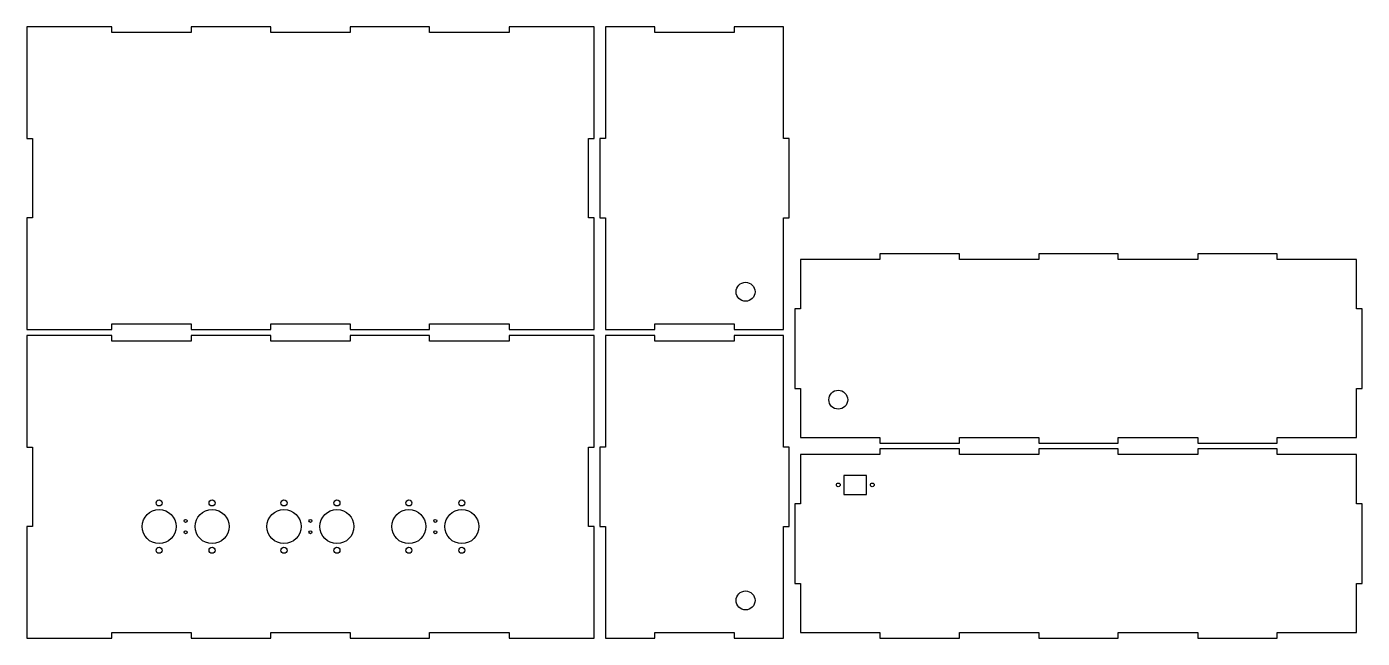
# Model space of a CAD drawing. Header units: inches. Extents: x 0 to 706, y 3 to 326.
import ezdxf

# ---------------------------------------------------------------- set-up
doc = ezdxf.new("R2010")
doc.units = ezdxf.units.IN
doc.header["$MEASUREMENT"] = 0
for name, color, linetype in [('back_outsideCutPath', 7, 'Continuous'), ('bottom_outsideCutPath', 7, 'Continuous'), ('front_outsideCutPath', 7, 'Continuous'), ('left_labelLayer', 7, 'Continuous'), ('left_outsideCutPath', 7, 'Continuous'), ('right_outsideCutPath', 7, 'Continuous'), ('top_outsideCutPath', 7, 'Continuous')]:
    doc.layers.add(name, color=color, linetype=linetype)

msp = doc.modelspace()

# ---------------------------------------------------------------- linework, layer by layer
at = {"linetype": 'Continuous'}
for p, q in [((300, 62), (297, 62)), ((300, 62), (300, 62)), ((87, 3), (87, 3)), ((87, 3), (87, 3))]:
    msp.add_line(p, q, dxfattribs=at)
for centre, radius in [((70, 62), 9), ((70, 74.5), 1.6), ((98, 62), 9), ((98, 74.5), 1.6), ((136, 62), 9), ((136, 74.5), 1.6), ((164, 62), 9), ((164, 74.5), 1.6), ((202, 62), 9), ((202, 74.5), 1.6), ((230, 62), 9), ((230, 74.5), 1.6), ((70, 49.5), 1.6), ((98, 49.5), 1.6), ((136, 49.5), 1.6), ((164, 49.5), 1.6), ((202, 49.5), 1.6), ((230, 49.5), 1.6)]:
    msp.add_circle(centre, radius, dxfattribs=at)
at = {"layer": 'back_outsideCutPath'}
for p, q in [((0, 326), (0, 267)), ((45, 326), (0, 326)), ((45, 323), (45, 326)), ((129, 326), (87, 326)), ((87, 326), (87, 323)), ((129, 323), (129, 326)), ((213, 326), (171, 326)), ((171, 326), (171, 323)), ((213, 323), (213, 326)), ((300, 326), (255, 326)), ((255, 326), (255, 323)), ((300, 309), (300, 326)), ((87, 323), (45, 323)), ((171, 323), (129, 323)), ((255, 323), (213, 323)), ((300, 267), (300, 309)), ((0, 267), (3, 267)), ((3, 267), (3, 225)), ((297, 225), (297, 267)), ((297, 267), (300, 267)), ((3, 225), (0, 225)), ((0, 225), (0, 183)), ((300, 225), (297, 225)), ((300, 166), (300, 225)), ((0, 183), (0, 166)), ((0, 166), (45, 166)), ((45, 166), (45, 169)), ((45, 169), (87, 169)), ((87, 169), (87, 166)), ((87, 166), (129, 166)), ((129, 166), (129, 169)), ((129, 169), (171, 169)), ((171, 169), (171, 166)), ((171, 166), (213, 166)), ((213, 166), (213, 169)), ((213, 169), (255, 169)), ((255, 169), (255, 166)), ((255, 166), (300, 166))]:
    msp.add_line(p, q, dxfattribs=at)
at = {"layer": 'bottom_outsideCutPath'}
for p, q in [((493, 206), (451, 206)), ((451, 206), (451, 203)), ((493, 203), (493, 206)), ((577, 206), (535, 206)), ((535, 206), (535, 203)), ((577, 203), (577, 206)), ((661, 206), (619, 206)), ((619, 206), (619, 203)), ((661, 203), (661, 206)), ((409, 203), (409, 177)), ((451, 203), (409, 203)), ((535, 203), (493, 203)), ((619, 203), (577, 203)), ((703, 203), (661, 203)), ((703, 177), (703, 203)), ((409, 177), (406, 177)), ((406, 177), (406, 135)), ((706, 177), (703, 177)), ((706, 135), (706, 177)), ((406, 135), (409, 135)), ((409, 135), (409, 109)), ((703, 109), (703, 135)), ((703, 135), (706, 135)), ((409, 109), (451, 109)), ((451, 109), (451, 106)), ((451, 106), (493, 106)), ((493, 106), (493, 109)), ((493, 109), (535, 109)), ((535, 109), (535, 106)), ((535, 106), (577, 106)), ((577, 106), (577, 109)), ((577, 109), (619, 109)), ((619, 109), (619, 106)), ((619, 106), (661, 106)), ((661, 106), (661, 109)), ((661, 109), (703, 109))]:
    msp.add_line(p, q, dxfattribs=at)
at = {"layer": 'front_outsideCutPath'}
for p, q in [((0, 163), (0, 104)), ((45, 163), (0, 163)), ((45, 160), (45, 163)), ((129, 163), (87, 163)), ((87, 163), (87, 160)), ((129, 160), (129, 163)), ((213, 163), (171, 163)), ((171, 163), (171, 160)), ((213, 160), (213, 163)), ((300, 163), (255, 163)), ((255, 163), (255, 160)), ((300, 146), (300, 163)), ((87, 160), (45, 160)), ((171, 160), (129, 160)), ((255, 160), (213, 160)), ((300, 104), (300, 146)), ((0, 104), (3, 104)), ((3, 104), (3, 62)), ((297, 62), (297, 104)), ((297, 104), (300, 104)), ((3, 62), (0, 62)), ((0, 62), (0, 20)), ((300, 3), (300, 62)), ((0, 20), (0, 3)), ((0, 3), (45, 3)), ((45, 3), (45, 6)), ((45, 6), (87, 6)), ((87, 6), (87, 3)), ((87, 3), (129, 3)), ((129, 3), (129, 6)), ((129, 6), (171, 6)), ((171, 6), (171, 3)), ((171, 3), (213, 3)), ((213, 3), (213, 6)), ((213, 6), (255, 6)), ((255, 6), (255, 3)), ((255, 3), (300, 3))]:
    msp.add_line(p, q, dxfattribs=at)
at = {"layer": 'left_labelLayer', "linetype": 'Continuous'}
msp.add_lwpolyline([(432, 79), (444, 79), (444, 89), (432, 89)], close=True, dxfattribs=at)
for centre, radius in [((380, 186), 5), ((429, 129), 5), ((429, 84), 1), ((447, 84, 2), 1), ((84, 65), 0.8), ((150, 65), 0.8), ((216, 65), 0.8), ((84, 59), 0.8), ((150, 59), 0.8), ((216, 59), 0.8), ((380, 23), 5)]:
    msp.add_circle(centre, radius, dxfattribs=at)
at = {"layer": 'left_outsideCutPath'}
for p, q in [((306, 163), (306, 104)), ((332, 163), (306, 163)), ((332, 160), (332, 163)), ((400, 163), (374, 163)), ((374, 163), (374, 160)), ((400, 146), (400, 163)), ((374, 160), (332, 160)), ((400, 104), (400, 146)), ((306, 104), (303, 104)), ((303, 104), (303, 62)), ((403, 104), (400, 104)), ((403, 62), (403, 104)), ((303, 62), (306, 62)), ((306, 62), (306, 20)), ((400, 3), (400, 62)), ((400, 62), (403, 62)), ((306, 20), (306, 3)), ((306, 3), (332, 3)), ((332, 3), (332, 6)), ((332, 6), (374, 6)), ((374, 6), (374, 3)), ((374, 3), (400, 3))]:
    msp.add_line(p, q, dxfattribs=at)
at = {"layer": 'right_outsideCutPath'}
for p, q in [((306, 326), (306, 267)), ((332, 326), (306, 326)), ((332, 323), (332, 326)), ((400, 326), (374, 326)), ((374, 326), (374, 323)), ((400, 309), (400, 326)), ((374, 323), (332, 323)), ((400, 267), (400, 309)), ((306, 267), (303, 267)), ((303, 267), (303, 225)), ((403, 267), (400, 267)), ((403, 225), (403, 267)), ((303, 225), (306, 225)), ((306, 225), (306, 183)), ((400, 166), (400, 225)), ((400, 225), (403, 225)), ((306, 183), (306, 166)), ((306, 166), (332, 166)), ((332, 166), (332, 169)), ((332, 169), (374, 169)), ((374, 169), (374, 166)), ((374, 166), (400, 166))]:
    msp.add_line(p, q, dxfattribs=at)
at = {"layer": 'top_outsideCutPath'}
for p, q in [((409, 100), (409, 74)), ((451, 100), (409, 100)), ((493, 103), (451, 103)), ((451, 103), (451, 100)), ((493, 100), (493, 103)), ((535, 100), (493, 100)), ((577, 103), (535, 103)), ((535, 103), (535, 100)), ((577, 100), (577, 103)), ((619, 100), (577, 100)), ((661, 103), (619, 103)), ((619, 103), (619, 100)), ((661, 100), (661, 103)), ((703, 100), (661, 100)), ((703, 74), (703, 100)), ((409, 74), (406, 74)), ((406, 74), (406, 32)), ((706, 74), (703, 74)), ((706, 32), (706, 74)), ((406, 32), (409, 32)), ((409, 32), (409, 6)), ((703, 6), (703, 32)), ((703, 32), (706, 32)), ((409, 6), (451, 6)), ((451, 6), (451, 3)), ((451, 3), (493, 3)), ((493, 3), (493, 6)), ((493, 6), (535, 6)), ((535, 6), (535, 3)), ((535, 3), (577, 3)), ((577, 3), (577, 6)), ((577, 6), (619, 6)), ((619, 6), (619, 3)), ((619, 3), (661, 3)), ((661, 3), (661, 6)), ((661, 6), (703, 6))]:
    msp.add_line(p, q, dxfattribs=at)

doc.saveas('drawing.dxf')
